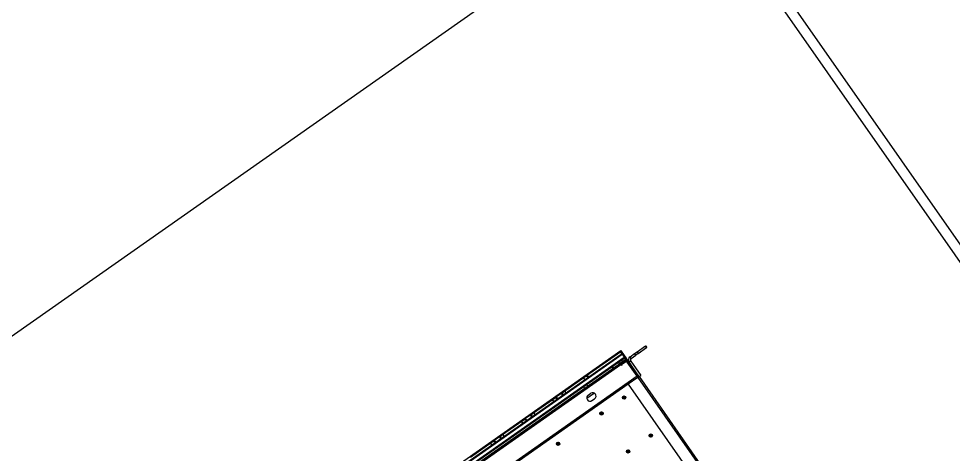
# Model space of a CAD drawing. Header units: millimetres. Extents: x 152904052 to 153933663, y 538271515 to 539240469.
# Drawn here: x 153332795 to 153335637, y 538933981 to 538935304 of the extents above; entities that cross this region are included whole.
import ezdxf

# ---------------------------------------------------------------- set-up
doc = ezdxf.new("R2010")
doc.units = ezdxf.units.MM
doc.layers.add('POWR', color=5, linetype='Continuous')

msp = doc.modelspace()

# ---------------------------------------------------------------- linework, layer by layer
at = {"layer": 'POWR', "color": 7}
for p, q in [((153334675.4, 538934292), (153334700.7, 538934309.8)), ((153334678.8, 538934287.1), (153334704.1, 538934304.9)), ((153334700.7, 538934309.8), (153334701.2, 538934310.1)), ((153334704.1, 538934304.9), (153334700.7, 538934309.8)), ((153334701.2, 538934310.1), (153334704.6, 538934305.2)), ((153334704.6, 538934305.2), (153334704.1, 538934304.9)), ((153333724.7, 538933664.9), (153334625.7, 538934295.9)), ((153333733.8, 538933657.1), (153334630, 538934284.6)), ((153333734.4, 538933660), (153334627.1, 538934285.1)), ((153333740, 538933648.2), (153334636.2, 538934275.7)), ((153333743, 538933647.8), (153334635.6, 538934272.8)), ((153334516.2, 538934217.2), (153334626.7, 538934294.6)), ((153334626.3, 538934292.3), (153334521.6, 538934219)), ((153334625.3, 538934293.6), (153334625.4, 538934293.6)), ((153334625.4, 538934293.6), (153334626.7, 538934294.5)), ((153334625.4, 538934293.6), (153334641.9, 538934270.1)), ((153334626.7, 538934294.6), (153334625.7, 538934295.9)), ((153334628.2, 538934289.5), (153334626.3, 538934292.3)), ((153334626.7, 538934294.5), (153334643.2, 538934271)), ((153334626.9, 538934288.6), (153334628.2, 538934289.5)), ((153334629.3, 538934285.2), (153334626.9, 538934288.6)), ((153334630, 538934284.6), (153334636.2, 538934275.7)), ((153334635.6, 538934272.8), (153334635.7, 538934272.8)), ((153334640.6, 538934269.1), (153334636.2, 538934275.4)), ((153334639.1, 538934268.1), (153334643.2, 538934271)), ((153334643.2, 538934271), (153334643.9, 538934270)), ((153334653.7, 538934276.9), (153334667.7, 538934286.7)), ((153334657.1, 538934272), (153334653.7, 538934276.9)), ((153334657.1, 538934272), (153334671.1, 538934281.8)), ((153334667.7, 538934286.7), (153334675.4, 538934292)), ((153334671.1, 538934281.8), (153334667.7, 538934286.7)), ((153334678.8, 538934287.1), (153334671.1, 538934281.8)), ((153334675.4, 538934292), (153334678.8, 538934287.1)), ((153334623.4, 538934255.6), (153332862.2, 538933022.5)), ((153334625.7, 538934252.3), (153332864.6, 538933019.1)), ((153333768.7, 538933658.7), (153334618.6, 538934253.8)), ((153334602.2, 538934242.3), (153334598.9, 538934247)), ((153334603.9, 538934243.4), (153334600.5, 538934248.2)), ((153334639.1, 538934268.1), (153334618.6, 538934253.8)), ((153334618.6, 538934260.8), (153334621.9, 538934256.1)), ((153334618.6, 538934253.8), (153334619.3, 538934252.8)), ((153334623.4, 538934255.6), (153334640.5, 538934267.6)), ((153334623.4, 538934255.6), (153334625.7, 538934252.4)), ((153334625.7, 538934252.4), (153334642.8, 538934264.4)), ((153334625.7, 538934252.4), (153334625.7, 538934252.3)), ((153334626.9, 538934250.7), (153334625.7, 538934252.3)), ((153334628.5, 538934251.8), (153334626.9, 538934250.7)), ((153334627.4, 538934253.4), (153334639.7, 538934262)), ((153334627.4, 538934253.4), (153334628.5, 538934251.8)), ((153334631.7, 538934262.9), (153334628.4, 538934267.7)), ((153334639.8, 538934267.1), (153334639.1, 538934268.1)), ((153334645.3, 538934261), (153334639.7, 538934262)), ((153334643.9, 538934270), (153334640.5, 538934267.6)), ((153334642.8, 538934264.4), (153334640.5, 538934267.6)), ((153334642.4, 538934268.4), (153334642.1, 538934268.8)), ((153334642.6, 538934269.1), (153334642.6, 538934269)), ((153334642.9, 538934264.3), (153334646.2, 538934266.6)), ((153334642.9, 538934264.3), (153334676.7, 538934216.1)), ((153334643.9, 538934270), (153334645.1, 538934268.3)), ((153334644.6, 538934268), (153334645.1, 538934268.3)), ((153334645.1, 538934268.3), (153334646.2, 538934266.6)), ((153334675.5, 538934217.8), (153334645.3, 538934261)), ((153334646.2, 538934266.6), (153334680, 538934218.4)), ((153334655.7, 538934263.6), (153334650.7, 538934260.2)), ((153334655.7, 538934263.6), (153334686.1, 538934220.2)), ((153334675.5, 538934217.8), (153332879.9, 538932960.5)), ((153334516.2, 538934217.2), (153334450.4, 538934171.1)), ((153334517.4, 538934215.6), (153334451.5, 538934169.5)), ((153334677.8, 538934214.4), (153334648.4, 538934193.8)), ((153334676.7, 538934216.1), (153334680, 538934218.4)), ((153334677.9, 538934214.4), (153334676.7, 538934216.1)), ((153334677.8, 538934214.4), (153334681.1, 538934216.7)), ((153334677.8, 538934214.4), (153335148.1, 538933542.7)), ((153334680, 538934218.4), (153334681.1, 538934216.7)), ((153334681.1, 538934216.7), (153334686.1, 538934220.2)), ((153334681.1, 538934216.7), (153335151.5, 538933545)), ((153334648.4, 538934193.8), (153333802.6, 538933601.6)), ((153334512.1, 538934186.2), (153334515.4, 538934181.5)), ((153334516.6, 538934207.7), (153334513.1, 538934212.6)), ((153334525.2, 538934188.4), (153334521.9, 538934193.1)), ((153334648.4, 538934193.8), (153335118.7, 538933522.1)), ((153334422, 538934151.3), (153334450.4, 538934171.1)), ((153334446.9, 538934166.7), (153334427.4, 538934153.1)), ((153334459.2, 538934167.6), (153334455.8, 538934172.5)), ((153334545.7, 538934166.4), (153334522.5, 538934150.1)), ((153334526.5, 538934160.4), (153334534.7, 538934166.1)), ((153334422, 538934151.3), (153334356.2, 538934105.2)), ((153334423.2, 538934149.6), (153334357.3, 538934103.5)), ((153334422.4, 538934141.7), (153334418.9, 538934146.7)), ((153334538, 538934144), (153334546.2, 538934149.7)), ((153334637.7, 538934155), (153334633.6, 538934152.2)), ((153334327.8, 538934085.3), (153334356.2, 538934105.2)), ((153334352.6, 538934100.7), (153334333.2, 538934087.1)), ((153334365, 538934101.6), (153334361.6, 538934106.5)), ((153334327.8, 538934085.3), (153334262, 538934039.2)), ((153334329, 538934083.7), (153334263.1, 538934037.6)), ((153334328.2, 538934075.8), (153334324.7, 538934080.7)), ((153334233.6, 538934019.4), (153334167.8, 538933973.2)), ((153334234.8, 538934017.7), (153334168.9, 538933971.6)), ((153334234, 538934009.8), (153334230.5, 538934014.7)), ((153334233.6, 538934019.4), (153334262, 538934039.2)), ((153334258.4, 538934034.8), (153334239, 538934021.2)), ((153334270.8, 538934035.6), (153334267.4, 538934040.6))]:
    msp.add_line(p, q, dxfattribs=at)
msp.add_lwpolyline([(153330841.6, 538928976.8), (153328958.8, 538931665.8), (153359501.3, 538953081.9), (153361398.2, 538950372.8), (153330841.6, 538928976.8)], dxfattribs=at)
for points in [[(153336595.8, 538933225.7), (153334875.1, 538935683.2), (153335694.3, 538936256.8), (153337415, 538933799.3)], [(153334916.9, 538935675.9), (153336604.1, 538933266.3), (153337374.1, 538933805.5), (153335686.9, 538936215)]]:
    msp.add_lwpolyline(points, close=True, dxfattribs=at)
for centre, radius in [((153334635.9, 538934153.3), 5.06), ((153334635.9, 538934153.3), 4.44), ((153334635.9, 538934153.3), 2.5), ((153334567, 538934105.1), 5.06), ((153334567, 538934105.1), 4.44), ((153334567, 538934105.1), 2.5), ((153334435.2, 538934012.8), 5.06), ((153334435.2, 538934012.8), 4.44), ((153334435.2, 538934012.8), 2.5), ((153334716.7, 538934037.8), 5.06), ((153334716.7, 538934037.8), 4.44), ((153334716.7, 538934037.8), 2.5), ((153334647.9, 538933989.6), 5.06), ((153334647.9, 538933989.6), 4.44), ((153334647.9, 538933989.6), 2.5)]:
    msp.add_circle(centre, radius, dxfattribs=at)
for centre, radius, start, end in [((153334628.3, 538934283.4), 2.1, 35, 125), ((153334660.6, 538934267), 12, 125, 215), ((153334660.6, 538934267), 6, 125, 215), ((153334642.9, 538934264.3), 4.1, 35, 125), ((153334643.4, 538934267.1), 2.1, 35, 125), ((153334642.9, 538934264.3), 0.1, 35, 125), ((153334522, 538934209.1), 10, 46.537, 125), ((153334522, 538934209.1), 8, 49.4775, 125), ((153334456.1, 538934162.9), 10, 125, 203.463), ((153334456.1, 538934162.9), 8, 125, 200.5225), ((153334532.3, 538934152.2), 10, 125, 305), ((153334540.5, 538934157.9), 10, 305, 125), ((153334427.8, 538934143.1), 10, 46.537, 125), ((153334427.8, 538934143.1), 8, 49.4775, 125), ((153334361.9, 538934097), 10, 125, 203.463), ((153334361.9, 538934097), 8, 125, 200.5225), ((153334333.6, 538934077.1), 10, 46.537, 125), ((153334333.6, 538934077.1), 8, 49.4775, 125), ((153334239.4, 538934011.2), 10, 46.537, 125), ((153334239.4, 538934011.2), 8, 49.4775, 125), ((153334267.7, 538934031), 10, 125, 203.463), ((153334267.7, 538934031), 8, 125, 200.5225)]:
    msp.add_arc(centre, radius, start, end, dxfattribs=at)
msp.add_open_spline([(153334627.1, 538934285.1), (153334627.2, 538934285.2), (153334627.5, 538934285.3), (153334628.2, 538934285.2), (153334629.1, 538934285), (153334629.7, 538934284.7), (153334630, 538934284.6)], degree=3, knots=[0, 0, 0, 0, 0.230728, 0.485563, 0.740459, 1, 1, 1, 1], dxfattribs=at)
for points in [[(153334636.2, 538934275.7), (153334636.2, 538934275.4), (153334636.2, 538934274.7), (153334636.2, 538934273.9), (153334636, 538934273.1), (153334635.7, 538934272.9), (153334635.6, 538934272.8)], [(153334635.7, 538934272.8), (153334635.9, 538934273), (153334636.3, 538934273.3), (153334636.6, 538934274.1), (153334636.6, 538934275), (153334636.3, 538934275.5), (153334636.2, 538934275.7)]]:
    msp.add_open_spline(points, degree=3, dxfattribs=at)

doc.saveas('drawing.dxf')
